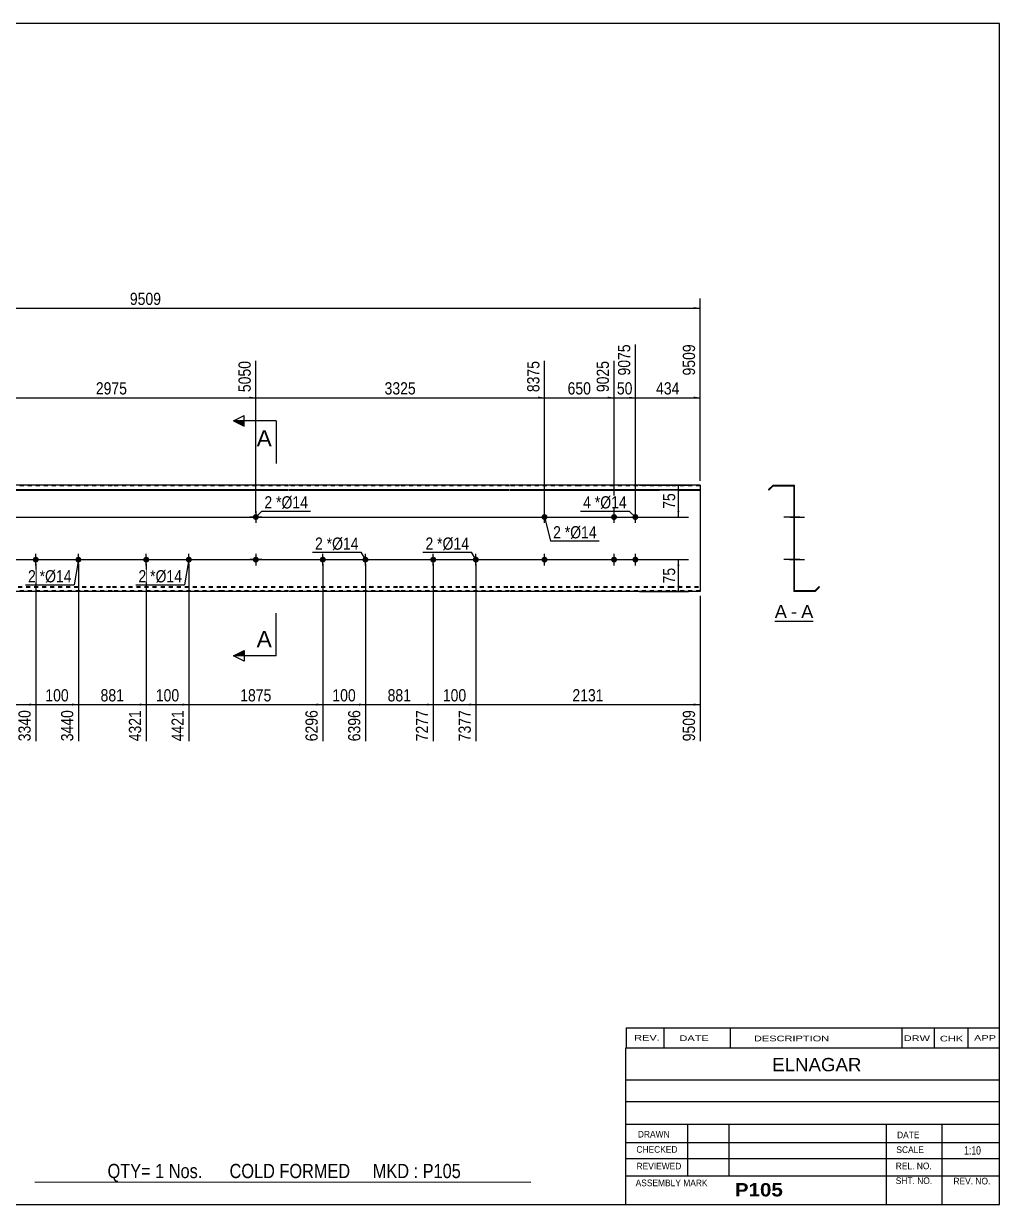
# Model space of a CAD drawing. Header units: millimetres. Extents: x -72 to 330, y -156 to 121.
# Drawn here: x 101.5 to 330.3, y -156.2 to 120.8 of the extents above; entities that cross this region are included whole.
import ezdxf

# ---------------------------------------------------------------- set-up
doc = ezdxf.new("R2010")
doc.units = ezdxf.units.MM
doc.linetypes.add('DXK_LINE_DOT1', pattern=[1.8814, 0.9407, -0.9407])
doc.styles.add('Arial', font='ARIAL.TTF', dxfattribs={"height": 0.2})
doc.styles.add('Arial Bold', font='ARIALBD.TTF', dxfattribs={"height": 0.2})
doc.styles.add('Arial Narrow', font='ARIALN.TTF', dxfattribs={"height": 0.2})

# ---------------------------------------------------------------- blocks, each defined once
blk = doc.blocks.new('Unknown-629091155-1801')
at = {"color": 5, "linetype": 'Continuous'}
for p, q in [((330.27, 120.75), (-69.73, 120.75)), ((330.27, -156.25), (330.27, 120.75)), ((-69.73, -156.25), (330.27, -156.25))]:
    blk.add_line(p, q, dxfattribs=at)
blk = doc.blocks.new('Unknown-629091155-12 - 1237')
at = {"color": 7, "linetype": 'Continuous'}
blk.add_line((277.61, -19.45), (286.64, -19.45), dxfattribs=at)
at = {"color": 0, "linetype": 'Continuous'}
blk.add_wipeout([(280.46, -18.7), (280.46, -15.5), (277.61, -15.5), (277.61, -18.7)], dxfattribs=at)
blk.add_wipeout([(282.84, -18.7), (282.84, -15.5), (281.42, -15.5), (281.42, -18.7)], dxfattribs=at)
at = {"color": 96, "linetype": 'Continuous', "style": 'Arial'}
blk.add_text('A', height=3.06, dxfattribs=at).set_placement((277.61, -18.7))
at = {"color": 0, "linetype": 'Continuous'}
blk.add_wipeout([(286.64, -18.7), (286.64, -15.5), (283.8, -15.5), (283.8, -18.7)], dxfattribs=at)
at = {"color": 96, "linetype": 'Continuous', "style": 'Arial'}
for s, p in [('A', (283.8, -18.7)), ('-', (281.42, -18.7))]:
    blk.add_text(s, height=3.06, dxfattribs=at).set_placement(p)
blk = doc.blocks.new('Bolt-629091155-1223 - 1203')
at = {"linetype": 'Continuous'}
for points in [[(239.22, 5, -1), (240.62, 5, -1)], [(244.22, 5, -1), (245.62, 5, -1)], [(239.22, -5, -1), (240.62, -5, -1)], [(244.22, -5, -1), (245.62, -5, -1)]]:
    blk.add_hatch(color=3, dxfattribs=at).paths.add_polyline_path(points)
at = {"color": 3, "linetype": 'Continuous'}
for p, q in [((239.92, 3.6), (239.92, 6.4)), ((244.92, 3.6), (244.92, 6.4)), ((238.52, 5), (241.32, 5)), ((243.52, 5), (246.32, 5)), ((238.52, -5), (241.32, -5)), ((239.92, -6.4), (239.92, -3.6)), ((243.52, -5), (246.32, -5)), ((244.92, -6.4), (244.92, -3.6))]:
    blk.add_line(p, q, dxfattribs=at)
blk = doc.blocks.new('Part-629091155-1218 - 1203')
at = {"color": 2, "linetype": 'Continuous'}
for p, q in [((122.23, 12.5), (96.43, 12.5)), ((96.43, 11.44), (122.23, 11.44)), ((96.43, 11.33), (122.23, 11.33)), ((148.13, 12.5), (122.33, 12.5)), ((122.33, 11.44), (148.13, 11.44)), ((122.33, 11.33), (148.13, 11.33)), ((163.63, 12.5), (148.23, 12.5)), ((148.23, 11.44), (163.63, 11.44)), ((148.23, 11.33), (163.63, 11.33)), ((189.53, 12.5), (163.73, 12.5)), ((163.73, 11.44), (189.53, 11.44)), ((163.73, 11.33), (189.53, 11.33)), ((215.43, 12.5), (189.63, 12.5)), ((189.63, 11.44), (215.43, 11.44)), ((189.63, 11.33), (215.43, 11.33)), ((231.72, 12.5), (215.53, 12.5)), ((215.53, 11.44), (231.72, 11.44)), ((215.53, 11.33), (231.72, 11.33)), ((253.01, 12.5), (231.82, 12.5)), ((231.82, 11.44), (253.01, 11.44)), ((231.82, 11.33), (253.01, 11.33)), ((260.11, 12.5), (253.11, 12.5)), ((253.11, 11.44), (260.11, 11.44)), ((253.11, 11.33), (260.11, 11.33)), ((260.11, 12.5), (260.11, -12.5)), ((122.23, -12.5), (96.43, -12.5)), ((148.13, -12.5), (122.33, -12.5)), ((163.63, -12.5), (148.23, -12.5)), ((189.53, -12.5), (163.73, -12.5)), ((215.43, -12.5), (189.63, -12.5)), ((231.72, -12.5), (215.53, -12.5)), ((253.01, -12.5), (231.82, -12.5)), ((260.11, -12.5), (253.11, -12.5))]:
    blk.add_line(p, q, dxfattribs=at)
at = {"color": 7, "linetype": 'DXK_LINE_DOT1'}
for p, q in [((122.23, 12.35), (96.43, 12.35)), ((148.13, 12.35), (122.33, 12.35)), ((163.63, 12.35), (148.23, 12.35)), ((189.53, 12.35), (163.73, 12.35)), ((215.43, 12.35), (189.63, 12.35)), ((231.72, 12.35), (215.53, 12.35)), ((253.01, 12.35), (231.82, 12.35)), ((260.11, 12.35), (253.11, 12.35)), ((96.43, -11.33), (122.23, -11.33)), ((96.43, -11.44), (122.23, -11.44)), ((122.23, -12.35), (96.43, -12.35)), ((122.33, -11.33), (148.13, -11.33)), ((122.33, -11.44), (148.13, -11.44)), ((148.13, -12.35), (122.33, -12.35)), ((148.23, -11.33), (163.63, -11.33)), ((148.23, -11.44), (163.63, -11.44)), ((163.63, -12.35), (148.23, -12.35)), ((163.73, -11.33), (189.53, -11.33)), ((163.73, -11.44), (189.53, -11.44)), ((189.53, -12.35), (163.73, -12.35)), ((189.63, -11.33), (215.43, -11.33)), ((189.63, -11.44), (215.43, -11.44)), ((215.43, -12.35), (189.63, -12.35)), ((215.53, -11.33), (231.72, -11.33)), ((215.53, -11.44), (231.72, -11.44)), ((231.72, -12.35), (215.53, -12.35)), ((231.82, -11.33), (253.01, -11.33)), ((231.82, -11.44), (253.01, -11.44)), ((253.01, -12.35), (231.82, -12.35)), ((253.11, -11.33), (260.11, -11.33)), ((253.11, -11.44), (260.11, -11.44)), ((260.11, -12.35), (253.11, -12.35))]:
    blk.add_line(p, q, dxfattribs=at)
blk = doc.blocks.new('Bolt-629091155-1219 - 1203')
at = {"linetype": 'Continuous'}
for points in [[(197.53, -4.3, -1), (197.53, -5.7, -1)], [(207.53, -4.3, -1), (207.53, -5.7, -1)]]:
    blk.add_hatch(color=3, dxfattribs=at).paths.add_polyline_path(points)
at = {"color": 3, "linetype": 'Continuous'}
for p, q in [((196.13, -5), (198.93, -5)), ((197.53, -6.4), (197.53, -3.6)), ((206.13, -5), (208.93, -5)), ((207.53, -6.4), (207.53, -3.6))]:
    blk.add_line(p, q, dxfattribs=at)
blk = doc.blocks.new('Bolt-629091155-1220 - 1203')
at = {"linetype": 'Continuous'}
for points in [[(171.63, -4.3, -1), (171.63, -5.7, -1)], [(181.63, -4.3, -1), (181.63, -5.7, -1)]]:
    blk.add_hatch(color=3, dxfattribs=at).paths.add_polyline_path(points)
at = {"color": 3, "linetype": 'Continuous'}
for p, q in [((170.23, -5), (173.03, -5)), ((171.63, -6.4), (171.63, -3.6)), ((180.23, -5), (183.03, -5)), ((181.63, -6.4), (181.63, -3.6))]:
    blk.add_line(p, q, dxfattribs=at)
blk = doc.blocks.new('Bolt-629091155-1221 - 1203')
at = {"linetype": 'Continuous'}
for points in [[(104.33, -4.3, -1), (104.33, -5.7, -1)], [(114.33, -4.3, -1), (114.33, -5.7, -1)]]:
    blk.add_hatch(color=3, dxfattribs=at).paths.add_polyline_path(points)
at = {"color": 3, "linetype": 'Continuous'}
for p, q in [((102.93, -5), (105.73, -5)), ((104.33, -6.4), (104.33, -3.6)), ((112.93, -5), (115.73, -5)), ((114.33, -6.4), (114.33, -3.6))]:
    blk.add_line(p, q, dxfattribs=at)
blk = doc.blocks.new('Bolt-629091155-1222 - 1203')
at = {"linetype": 'Continuous'}
for points in [[(130.23, -4.3, -1), (130.23, -5.7, -1)], [(140.23, -4.3, -1), (140.23, -5.7, -1)]]:
    blk.add_hatch(color=3, dxfattribs=at).paths.add_polyline_path(points)
at = {"color": 3, "linetype": 'Continuous'}
for p, q in [((128.83, -5), (131.63, -5)), ((130.23, -6.4), (130.23, -3.6)), ((138.83, -5), (141.63, -5)), ((140.23, -6.4), (140.23, -3.6))]:
    blk.add_line(p, q, dxfattribs=at)
blk = doc.blocks.new('Bolt-629091155-1225 - 1203')
at = {"linetype": 'Continuous'}
for points in [[(222.92, 5, -1), (224.32, 5, -1)], [(222.92, -5, -1), (224.32, -5, -1)]]:
    blk.add_hatch(color=3, dxfattribs=at).paths.add_polyline_path(points)
at = {"color": 3, "linetype": 'Continuous'}
for p, q in [((223.62, 3.6), (223.62, 6.4)), ((222.22, 5), (225.02, 5)), ((222.22, -5), (225.02, -5)), ((223.62, -6.4), (223.62, -3.6))]:
    blk.add_line(p, q, dxfattribs=at)
blk = doc.blocks.new('Bolt-629091155-1231 - 1203')
at = {"linetype": 'Continuous'}
for points in [[(156.63, 5, -1), (155.23, 5, -1)], [(156.63, -5, -1), (155.23, -5, -1)]]:
    blk.add_hatch(color=3, dxfattribs=at).paths.add_polyline_path(points)
at = {"color": 3, "linetype": 'Continuous'}
for p, q in [((155.93, 6.4), (155.93, 3.6)), ((157.33, 5), (154.53, 5)), ((157.33, -5), (154.53, -5)), ((155.93, -3.6), (155.93, -6.4))]:
    blk.add_line(p, q, dxfattribs=at)
blk = doc.blocks.new('Bolt-629091155-1240 - 1237')
at = {"linetype": 'Continuous'}
blk.add_hatch(color=3, dxfattribs=at).paths.add_polyline_path([(282.2, -5.7), (282.2, -4.3), (282.05, -4.3), (282.05, -5.7)])
blk.add_hatch(color=3, dxfattribs=at).paths.add_polyline_path([(282.2, -5.7), (282.2, -4.3), (282.05, -4.3), (282.05, -5.7)])
at = {"color": 3, "linetype": 'Continuous'}
for p, q in [((281.1, -5), (283.85, -5)), ((281.1, -5), (283.85, -5)), ((282.05, -4.3), (282.2, -4.3)), ((282.05, -4.3), (282.2, -4.3)), ((282.05, -5.7), (282.2, -5.7)), ((282.05, -5.7), (282.2, -5.7))]:
    blk.add_line(p, q, dxfattribs=at)
blk = doc.blocks.new('Part-629091155-1239 - 1237')
at = {"color": 2, "linetype": 'Continuous'}
for p, q in [((277.2, 12.5), (276.14, 11.44)), ((276.14, 11.44), (276.25, 11.33)), ((276.25, 11.33), (277.27, 12.35)), ((277.2, 12.5), (282.2, 12.5)), ((277.27, 12.35), (282.05, 12.35)), ((282.05, 12.35), (282.05, -12.5)), ((282.2, -12.35), (282.2, 12.5)), ((287.05, -12.5), (282.05, -12.5)), ((286.99, -12.35), (282.2, -12.35)), ((288.01, -11.33), (286.99, -12.35)), ((287.05, -12.5), (288.11, -11.44)), ((288.11, -11.44), (288.01, -11.33))]:
    blk.add_line(p, q, dxfattribs=at)
blk = doc.blocks.new('Bolt-629091155-1241 - 1237')
at = {"linetype": 'Continuous'}
blk.add_hatch(color=3, dxfattribs=at).paths.add_polyline_path([(282.2, -5.7), (282.2, -4.3), (282.05, -4.3), (282.05, -5.7)])
blk.add_hatch(color=3, dxfattribs=at).paths.add_polyline_path([(282.2, -5.7), (282.2, -4.3), (282.05, -4.3), (282.05, -5.7)])
at = {"color": 3, "linetype": 'Continuous'}
for p, q in [((281.1, -5), (283.85, -5)), ((281.1, -5), (283.85, -5)), ((282.05, -4.3), (282.2, -4.3)), ((282.05, -4.3), (282.2, -4.3)), ((282.05, -5.7), (282.2, -5.7)), ((282.05, -5.7), (282.2, -5.7))]:
    blk.add_line(p, q, dxfattribs=at)
blk = doc.blocks.new('Bolt-629091155-1242 - 1237')
at = {"linetype": 'Continuous'}
blk.add_hatch(color=3, dxfattribs=at).paths.add_polyline_path([(282.2, -5.7), (282.2, -4.3), (282.05, -4.3), (282.05, -5.7)])
blk.add_hatch(color=3, dxfattribs=at).paths.add_polyline_path([(282.2, -5.7), (282.2, -4.3), (282.05, -4.3), (282.05, -5.7)])
at = {"color": 3, "linetype": 'Continuous'}
for p, q in [((281.1, -5), (283.85, -5)), ((281.1, -5), (283.85, -5)), ((282.05, -4.3), (282.2, -4.3)), ((282.05, -4.3), (282.2, -4.3)), ((282.05, -5.7), (282.2, -5.7)), ((282.05, -5.7), (282.2, -5.7))]:
    blk.add_line(p, q, dxfattribs=at)
blk = doc.blocks.new('Bolt-629091155-1243 - 1237')
at = {"linetype": 'Continuous'}
blk.add_hatch(color=3, dxfattribs=at).paths.add_polyline_path([(282.2, -5.7), (282.2, -4.3), (282.05, -4.3), (282.05, -5.7)])
blk.add_hatch(color=3, dxfattribs=at).paths.add_polyline_path([(282.2, -5.7), (282.2, -4.3), (282.05, -4.3), (282.05, -5.7)])
at = {"color": 3, "linetype": 'Continuous'}
for p, q in [((281.1, -5), (283.85, -5)), ((281.1, -5), (283.85, -5)), ((282.05, -4.3), (282.2, -4.3)), ((282.05, -4.3), (282.2, -4.3)), ((282.05, -5.7), (282.2, -5.7)), ((282.05, -5.7), (282.2, -5.7))]:
    blk.add_line(p, q, dxfattribs=at)
blk = doc.blocks.new('Bolt-629091155-1244 - 1237')
at = {"linetype": 'Continuous'}
for points in [[(282.05, 5.7), (282.05, 4.3), (282.2, 4.3), (282.2, 5.7)], [(282.05, 5.7), (282.05, 4.3), (282.2, 4.3), (282.2, 5.7)], [(282.05, -4.3), (282.05, -5.7), (282.2, -5.7), (282.2, -4.3)], [(282.05, -4.3), (282.05, -5.7), (282.2, -5.7), (282.2, -4.3)]]:
    blk.add_hatch(color=3, dxfattribs=at).paths.add_polyline_path(points)
at = {"color": 3, "linetype": 'Continuous'}
for p, q in [((282.2, 5.7), (282.05, 5.7)), ((282.2, 5.7), (282.05, 5.7)), ((283.5, 5), (280.2, 5)), ((283.5, 5), (280.2, 5)), ((282.2, 4.3), (282.05, 4.3)), ((282.2, 4.3), (282.05, 4.3)), ((283.5, -5), (280.2, -5)), ((283.5, -5), (280.2, -5)), ((282.2, -4.3), (282.05, -4.3)), ((282.2, -4.3), (282.05, -4.3)), ((282.2, -5.7), (282.05, -5.7)), ((282.2, -5.7), (282.05, -5.7))]:
    blk.add_line(p, q, dxfattribs=at)
blk = doc.blocks.new('Bolt-629091155-1245 - 1237')
at = {"linetype": 'Continuous'}
for points in [[(282.05, 5.7), (282.05, 4.3), (282.2, 4.3), (282.2, 5.7)], [(282.05, -4.3), (282.05, -5.7), (282.2, -5.7), (282.2, -4.3)]]:
    blk.add_hatch(color=3, dxfattribs=at).paths.add_polyline_path(points)
at = {"color": 3, "linetype": 'Continuous'}
for p, q in [((282.2, 5.7), (282.05, 5.7)), ((283, 5), (279.7, 5)), ((282.2, 4.3), (282.05, 4.3)), ((283, -5), (279.7, -5)), ((282.2, -4.3), (282.05, -4.3)), ((282.2, -5.7), (282.05, -5.7))]:
    blk.add_line(p, q, dxfattribs=at)
blk = doc.blocks.new('Bolt-629091155-1246 - 1237')
at = {"linetype": 'Continuous'}
for points in [[(282.05, 5.7), (282.05, 4.3), (282.2, 4.3), (282.2, 5.7)], [(282.05, -4.3), (282.05, -5.7), (282.2, -5.7), (282.2, -4.3)]]:
    blk.add_hatch(color=3, dxfattribs=at).paths.add_polyline_path(points)
at = {"color": 3, "linetype": 'Continuous'}
for p, q in [((282.2, 5.7), (282.05, 5.7)), ((283, 5), (279.7, 5)), ((282.2, 4.3), (282.05, 4.3)), ((283, -5), (279.7, -5)), ((282.2, -4.3), (282.05, -4.3)), ((282.2, -5.7), (282.05, -5.7))]:
    blk.add_line(p, q, dxfattribs=at)
blk = doc.blocks.new('Bolt-629091155-1247 - 1237')
at = {"linetype": 'Continuous'}
blk.add_hatch(color=3, dxfattribs=at).paths.add_polyline_path([(282.05, 5.7), (282.05, 4.3), (282.2, 4.3), (282.2, 5.7)])
blk.add_hatch(color=3, dxfattribs=at).paths.add_polyline_path([(282.05, 5.7), (282.05, 4.3), (282.2, 4.3), (282.2, 5.7)])
at = {"color": 3, "linetype": 'Continuous'}
for p, q in [((282.05, 5.7), (282.2, 5.7)), ((282.05, 5.7), (282.2, 5.7)), ((281.25, 5), (284.55, 5)), ((281.25, 5), (284.55, 5)), ((282.05, 4.3), (282.2, 4.3)), ((282.05, 4.3), (282.2, 4.3))]:
    blk.add_line(p, q, dxfattribs=at)
blk = doc.blocks.new('Bolt-629091155-1248 - 1237')
at = {"linetype": 'Continuous'}
blk.add_hatch(color=3, dxfattribs=at).paths.add_polyline_path([(282.05, -4.3), (282.05, -5.7), (282.2, -5.7), (282.2, -4.3)])
blk.add_hatch(color=3, dxfattribs=at).paths.add_polyline_path([(282.05, -4.3), (282.05, -5.7), (282.2, -5.7), (282.2, -4.3)])
at = {"color": 3, "linetype": 'Continuous'}
for p, q in [((281.25, -5), (284.55, -5)), ((281.25, -5), (284.55, -5)), ((282.05, -4.3), (282.2, -4.3)), ((282.05, -4.3), (282.2, -4.3)), ((282.05, -5.7), (282.2, -5.7)), ((282.05, -5.7), (282.2, -5.7))]:
    blk.add_line(p, q, dxfattribs=at)
blk = doc.blocks.new('Bolt-629091155-1249 - 1237')
at = {"linetype": 'Continuous'}
for points in [[(282.05, 5.7), (282.05, 4.3), (282.2, 4.3), (282.2, 5.7)], [(282.05, 5.7), (282.05, 4.3), (282.2, 4.3), (282.2, 5.7)], [(282.05, -4.3), (282.05, -5.7), (282.2, -5.7), (282.2, -4.3)], [(282.05, -4.3), (282.05, -5.7), (282.2, -5.7), (282.2, -4.3)]]:
    blk.add_hatch(color=3, dxfattribs=at).paths.add_polyline_path(points)
at = {"color": 3, "linetype": 'Continuous'}
for p, q in [((282.2, 5.7), (282.05, 5.7)), ((282.2, 5.7), (282.05, 5.7)), ((283.5, 5), (280.2, 5)), ((283.5, 5), (280.2, 5)), ((282.2, 4.3), (282.05, 4.3)), ((282.2, 4.3), (282.05, 4.3)), ((283.5, -5), (280.2, -5)), ((283.5, -5), (280.2, -5)), ((282.2, -4.3), (282.05, -4.3)), ((282.2, -4.3), (282.05, -4.3)), ((282.2, -5.7), (282.05, -5.7)), ((282.2, -5.7), (282.05, -5.7))]:
    blk.add_line(p, q, dxfattribs=at)
blk = doc.blocks.new('Bolt-629091155-1250 - 1237')
at = {"linetype": 'Continuous'}
blk.add_hatch(color=3, dxfattribs=at).paths.add_polyline_path([(282.05, 5.7), (282.05, 4.3), (282.2, 4.3), (282.2, 5.7)])
blk.add_hatch(color=3, dxfattribs=at).paths.add_polyline_path([(282.05, 5.7), (282.05, 4.3), (282.2, 4.3), (282.2, 5.7)])
at = {"color": 3, "linetype": 'Continuous'}
for p, q in [((282.05, 5.7), (282.2, 5.7)), ((282.05, 5.7), (282.2, 5.7)), ((281.25, 5), (284.55, 5)), ((281.25, 5), (284.55, 5)), ((282.05, 4.3), (282.2, 4.3)), ((282.05, 4.3), (282.2, 4.3))]:
    blk.add_line(p, q, dxfattribs=at)
blk = doc.blocks.new('Bolt-629091155-1251 - 1237')
at = {"linetype": 'Continuous'}
blk.add_hatch(color=3, dxfattribs=at).paths.add_polyline_path([(282.05, -4.3), (282.05, -5.7), (282.2, -5.7), (282.2, -4.3)])
blk.add_hatch(color=3, dxfattribs=at).paths.add_polyline_path([(282.05, -4.3), (282.05, -5.7), (282.2, -5.7), (282.2, -4.3)])
at = {"color": 3, "linetype": 'Continuous'}
for p, q in [((281.25, -5), (284.55, -5)), ((281.25, -5), (284.55, -5)), ((282.05, -4.3), (282.2, -4.3)), ((282.05, -4.3), (282.2, -4.3)), ((282.05, -5.7), (282.2, -5.7)), ((282.05, -5.7), (282.2, -5.7))]:
    blk.add_line(p, q, dxfattribs=at)
blk = doc.blocks.new('Bolt-629091155-1252 - 1237')
at = {"linetype": 'Continuous'}
for points in [[(282.2, 4.3), (282.2, 5.7), (282.05, 5.7), (282.05, 4.3)], [(282.2, -5.7), (282.2, -4.3), (282.05, -4.3), (282.05, -5.7)]]:
    blk.add_hatch(color=3, dxfattribs=at).paths.add_polyline_path(points)
at = {"color": 3, "linetype": 'Continuous'}
for p, q in [((282.2, 5.7), (282.05, 5.7)), ((282.2, 5), (280.05, 5)), ((282.2, 4.3), (282.05, 4.3)), ((282.2, -5), (280.05, -5)), ((282.2, -4.3), (282.05, -4.3)), ((282.2, -5.7), (282.05, -5.7))]:
    blk.add_line(p, q, dxfattribs=at)
blk = doc.blocks.new('StraightDimension-629091155-1336 - 1203')
at = {"linetype": 'Continuous'}
blk.add_hatch(color=7, dxfattribs=at).paths.add_polyline_path([(102.83, -38.75), (104.33, -39), (102.83, -39.25)])
at = {"color": 7, "linetype": 'Continuous'}
for p, q in [((104.33, -6), (104.33, -47.61)), ((0, -13.5), (0, -42.13)), ((0, -39), (104.33, -39))]:
    blk.add_line(p, q, dxfattribs=at)
at = {"color": 0}
blk.add_wipeout([(56.42, -38.85), (56.42, -34.65), (47.91, -34.65), (47.91, -38.85)], dxfattribs=at)
at = {"color": 0, "linetype": 'Continuous'}
for points in [[(-0.6, -39.7), (-4.8, -39.7), (-4.8, -42.73), (-0.6, -42.73)], [(103.73, -39.7), (99.53, -39.7), (99.53, -48.21), (103.73, -48.21)]]:
    blk.add_wipeout(points, dxfattribs=at)
at = {"color": 3, "style": 'Arial Narrow'}
blk.add_text('3340', height=2.863, dxfattribs=at).set_placement((48.51, -38.25))
at = {"color": 3, "linetype": 'Continuous', "style": 'Arial Narrow'}
for s, height, p in [('0', 2.86, (-1.2, -42.13)), ('3340', 2.863, (103.13, -47.61))]:
    blk.add_text(s, height=height, rotation=90.0002, dxfattribs=at).set_placement(p)
blk = doc.blocks.new('StraightDimension-629091155-1328 - 1203')
at = {"linetype": 'Continuous'}
blk.add_hatch(color=7, dxfattribs=at).paths.add_polyline_path([(258.61, -38.75), (260.11, -39), (258.61, -39.25)])
at = {"color": 7, "linetype": 'Continuous'}
for p, q in [((207.53, -6), (207.53, -47.61)), ((260.11, -13.5), (260.11, -47.61)), ((207.53, -39), (260.11, -39))]:
    blk.add_line(p, q, dxfattribs=at)
at = {"color": 0}
blk.add_wipeout([(238.08, -38.85), (238.08, -34.65), (229.56, -34.65), (229.56, -38.85)], dxfattribs=at)
at = {"color": 0, "linetype": 'Continuous'}
blk.add_wipeout([(259.51, -39.7), (255.31, -39.7), (255.31, -48.21), (259.51, -48.21)], dxfattribs=at)
at = {"color": 3, "style": 'Arial Narrow'}
blk.add_text('2131', height=2.863, dxfattribs=at).set_placement((230.16, -38.25))
at = {"color": 3, "linetype": 'Continuous', "style": 'Arial Narrow'}
blk.add_text('9509', height=2.863, rotation=90.0002, dxfattribs=at).set_placement((258.91, -47.61))
blk = doc.blocks.new('StraightDimension-629091155-1274 - 1203')
at = {"linetype": 'Continuous'}
blk.add_hatch(color=7, dxfattribs=at).paths.add_polyline_path([(222.12, 33.25), (223.62, 33), (222.12, 32.75)])
at = {"color": 7, "linetype": 'Continuous'}
for p, q in [((155.93, 6), (155.93, 41.61)), ((223.62, 6), (223.62, 41.61)), ((155.93, 33), (223.62, 33))]:
    blk.add_line(p, q, dxfattribs=at)
at = {"color": 0, "linetype": 'Continuous'}
blk.add_wipeout([(223.02, 42.21), (218.82, 42.21), (218.82, 33.7), (223.02, 33.7)], dxfattribs=at)
at = {"color": 0}
blk.add_wipeout([(194.03, 33.15), (194.03, 37.35), (185.52, 37.35), (185.52, 33.15)], dxfattribs=at)
at = {"color": 3, "linetype": 'Continuous', "style": 'Arial Narrow'}
blk.add_text('8375', height=2.863, rotation=90.0002, dxfattribs=at).set_placement((222.42, 34.3))
at = {"color": 3, "style": 'Arial Narrow'}
blk.add_text('3325', height=2.863, dxfattribs=at).set_placement((186.12, 33.75))
blk = doc.blocks.new('StraightDimension-629091155-1272 - 1203')
at = {"linetype": 'Continuous'}
blk.add_hatch(color=7, dxfattribs=at).paths.add_polyline_path([(243.42, 33.25), (244.92, 33), (243.42, 32.75)])
at = {"color": 7, "linetype": 'Continuous'}
for p, q in [((244.92, 6), (244.92, 45.51)), ((239.92, 6), (239.92, 41.61)), ((239.92, 33), (244.92, 33))]:
    blk.add_line(p, q, dxfattribs=at)
at = {"color": 0}
blk.add_wipeout([(244.84, 33.15), (244.84, 37.35), (239.99, 37.35), (239.99, 33.15)], dxfattribs=at)
at = {"color": 0, "linetype": 'Continuous'}
blk.add_wipeout([(244.32, 46.11), (240.12, 46.11), (240.12, 37.6), (244.32, 37.6)], dxfattribs=at)
at = {"color": 3, "linetype": 'Continuous', "style": 'Arial Narrow'}
blk.add_text('9075', height=2.863, rotation=90.0002, dxfattribs=at).set_placement((243.72, 38.2))
at = {"color": 3, "style": 'Arial Narrow'}
blk.add_text('50', height=2.863, dxfattribs=at).set_placement((240.59, 33.75))
blk = doc.blocks.new('StraightDimension-629091155-1271 - 1203')
at = {"linetype": 'Continuous'}
blk.add_hatch(color=7, dxfattribs=at).paths.add_polyline_path([(258.61, 33.25), (260.11, 33), (258.61, 32.75)])
at = {"color": 7, "linetype": 'Continuous'}
for p, q in [((244.92, 6), (244.92, 45.51)), ((260.11, 13.5), (260.11, 45.51)), ((244.92, 33), (260.11, 33))]:
    blk.add_line(p, q, dxfattribs=at)
at = {"color": 0}
blk.add_wipeout([(255.86, 33.15), (255.86, 37.35), (249.17, 37.35), (249.17, 33.15)], dxfattribs=at)
at = {"color": 0, "linetype": 'Continuous'}
blk.add_wipeout([(259.51, 46.11), (255.31, 46.11), (255.31, 37.6), (259.51, 37.6)], dxfattribs=at)
at = {"color": 3, "linetype": 'Continuous', "style": 'Arial Narrow'}
blk.add_text('9509', height=2.863, rotation=90.0002, dxfattribs=at).set_placement((258.91, 38.2))
at = {"color": 3, "style": 'Arial Narrow'}
blk.add_text('434', height=2.863, dxfattribs=at).set_placement((249.77, 33.75))
blk = doc.blocks.new('StraightDimension-629091155-1330 - 1203')
at = {"linetype": 'Continuous'}
blk.add_hatch(color=7, dxfattribs=at).paths.add_polyline_path([(196.03, -38.75), (197.53, -39), (196.03, -39.25)])
at = {"color": 7, "linetype": 'Continuous'}
for p, q in [((181.63, -6), (181.63, -47.61)), ((197.53, -6), (197.53, -47.61)), ((181.63, -39), (197.53, -39))]:
    blk.add_line(p, q, dxfattribs=at)
at = {"color": 0}
blk.add_wipeout([(192.92, -38.85), (192.92, -34.65), (186.23, -34.65), (186.23, -38.85)], dxfattribs=at)
at = {"color": 3, "style": 'Arial Narrow'}
blk.add_text('881', height=2.863, dxfattribs=at).set_placement((186.83, -38.25))
at = {"color": 0, "linetype": 'Continuous'}
blk.add_wipeout([(196.93, -39.7), (192.73, -39.7), (192.73, -48.21), (196.93, -48.21)], dxfattribs=at)
at = {"color": 3, "linetype": 'Continuous', "style": 'Arial Narrow'}
blk.add_text('7277', height=2.863, rotation=90.0002, dxfattribs=at).set_placement((196.33, -47.61))
blk = doc.blocks.new('StraightDimension-629091155-1273 - 1203')
at = {"linetype": 'Continuous'}
blk.add_hatch(color=7, dxfattribs=at).paths.add_polyline_path([(238.42, 33.25), (239.92, 33), (238.42, 32.75)])
at = {"color": 7, "linetype": 'Continuous'}
for p, q in [((223.62, 6), (223.62, 41.61)), ((239.92, 6), (239.92, 41.61)), ((223.62, 33), (239.92, 33))]:
    blk.add_line(p, q, dxfattribs=at)
at = {"color": 0}
blk.add_wipeout([(235.11, 33.15), (235.11, 37.35), (228.43, 37.35), (228.43, 33.15)], dxfattribs=at)
at = {"color": 0, "linetype": 'Continuous'}
blk.add_wipeout([(239.32, 42.21), (235.12, 42.21), (235.12, 33.7), (239.32, 33.7)], dxfattribs=at)
at = {"color": 3, "linetype": 'Continuous', "style": 'Arial Narrow'}
blk.add_text('9025', height=2.863, rotation=90.0002, dxfattribs=at).set_placement((238.72, 34.3))
at = {"color": 3, "style": 'Arial Narrow'}
blk.add_text('650', height=2.863, dxfattribs=at).set_placement((229.03, 33.75))
blk = doc.blocks.new('StraightDimension-629091155-1275 - 1203')
at = {"linetype": 'Continuous'}
blk.add_hatch(color=7, dxfattribs=at).paths.add_polyline_path([(154.43, 33.25), (155.93, 33), (154.43, 32.75)])
at = {"color": 7, "linetype": 'Continuous'}
for p, q in [((88.23, 6), (88.23, 50.31)), ((155.93, 6), (155.93, 41.61)), ((88.23, 33), (155.93, 33))]:
    blk.add_line(p, q, dxfattribs=at)
at = {"color": 0, "linetype": 'Continuous'}
blk.add_wipeout([(155.33, 42.21), (151.13, 42.21), (151.13, 33.7), (155.33, 33.7)], dxfattribs=at)
at = {"color": 0}
blk.add_wipeout([(126.33, 33.15), (126.33, 37.35), (117.82, 37.35), (117.82, 33.15)], dxfattribs=at)
at = {"color": 3, "linetype": 'Continuous', "style": 'Arial Narrow'}
blk.add_text('5050', height=2.863, rotation=90.0002, dxfattribs=at).set_placement((154.73, 34.3))
at = {"color": 3, "style": 'Arial Narrow'}
blk.add_text('2975', height=2.863, dxfattribs=at).set_placement((118.42, 33.75))
blk = doc.blocks.new('StraightDimension-629091155-1334 - 1203')
at = {"linetype": 'Continuous'}
blk.add_hatch(color=7, dxfattribs=at).paths.add_polyline_path([(128.73, -38.75), (130.23, -39), (128.73, -39.25)])
at = {"color": 7, "linetype": 'Continuous'}
for p, q in [((114.33, -6), (114.33, -47.61)), ((130.23, -6), (130.23, -47.61)), ((114.33, -39), (130.23, -39))]:
    blk.add_line(p, q, dxfattribs=at)
at = {"color": 0}
blk.add_wipeout([(125.62, -38.85), (125.62, -34.65), (118.93, -34.65), (118.93, -38.85)], dxfattribs=at)
at = {"color": 3, "style": 'Arial Narrow'}
blk.add_text('881', height=2.863, dxfattribs=at).set_placement((119.53, -38.25))
at = {"color": 0, "linetype": 'Continuous'}
blk.add_wipeout([(129.63, -39.7), (125.43, -39.7), (125.43, -48.21), (129.63, -48.21)], dxfattribs=at)
at = {"color": 3, "linetype": 'Continuous', "style": 'Arial Narrow'}
blk.add_text('4321', height=2.863, rotation=90.0002, dxfattribs=at).set_placement((129.03, -47.61))
blk = doc.blocks.new('StraightDimension-629091155-1329 - 1203')
at = {"linetype": 'Continuous'}
blk.add_hatch(color=7, dxfattribs=at).paths.add_polyline_path([(206.03, -38.75), (207.53, -39), (206.03, -39.25)])
at = {"color": 7, "linetype": 'Continuous'}
for p, q in [((197.53, -6), (197.53, -47.61)), ((207.53, -6), (207.53, -47.61)), ((197.53, -39), (207.53, -39))]:
    blk.add_line(p, q, dxfattribs=at)
at = {"color": 0}
blk.add_wipeout([(205.87, -38.85), (205.87, -34.65), (199.18, -34.65), (199.18, -38.85)], dxfattribs=at)
at = {"color": 3, "style": 'Arial Narrow'}
blk.add_text('100', height=2.863, dxfattribs=at).set_placement((199.78, -38.25))
at = {"color": 0, "linetype": 'Continuous'}
blk.add_wipeout([(206.93, -39.7), (202.73, -39.7), (202.73, -48.21), (206.93, -48.21)], dxfattribs=at)
at = {"color": 3, "linetype": 'Continuous', "style": 'Arial Narrow'}
blk.add_text('7377', height=2.863, rotation=90.0002, dxfattribs=at).set_placement((206.33, -47.61))
blk = doc.blocks.new('StraightDimension-629091155-1331 - 1203')
at = {"linetype": 'Continuous'}
blk.add_hatch(color=7, dxfattribs=at).paths.add_polyline_path([(180.13, -38.75), (181.63, -39), (180.13, -39.25)])
at = {"color": 7, "linetype": 'Continuous'}
for p, q in [((171.63, -6), (171.63, -47.61)), ((181.63, -6), (181.63, -47.61)), ((171.63, -39), (181.63, -39))]:
    blk.add_line(p, q, dxfattribs=at)
at = {"color": 0}
blk.add_wipeout([(179.97, -38.85), (179.97, -34.65), (173.28, -34.65), (173.28, -38.85)], dxfattribs=at)
at = {"color": 3, "style": 'Arial Narrow'}
blk.add_text('100', height=2.863, dxfattribs=at).set_placement((173.88, -38.25))
at = {"color": 0, "linetype": 'Continuous'}
blk.add_wipeout([(181.03, -39.7), (176.83, -39.7), (176.83, -48.21), (181.03, -48.21)], dxfattribs=at)
at = {"color": 3, "linetype": 'Continuous', "style": 'Arial Narrow'}
blk.add_text('6396', height=2.863, rotation=90.0002, dxfattribs=at).set_placement((180.43, -47.61))
blk = doc.blocks.new('StraightDimension-629091155-1332 - 1203')
at = {"linetype": 'Continuous'}
blk.add_hatch(color=7, dxfattribs=at).paths.add_polyline_path([(170.13, -38.75), (171.63, -39), (170.13, -39.25)])
at = {"color": 7, "linetype": 'Continuous'}
for p, q in [((140.23, -6), (140.23, -47.61)), ((171.63, -6), (171.63, -47.61)), ((140.23, -39), (171.63, -39))]:
    blk.add_line(p, q, dxfattribs=at)
at = {"color": 0}
blk.add_wipeout([(160.18, -38.85), (160.18, -34.65), (151.67, -34.65), (151.67, -38.85)], dxfattribs=at)
at = {"color": 0, "linetype": 'Continuous'}
blk.add_wipeout([(171.03, -39.7), (166.83, -39.7), (166.83, -48.21), (171.03, -48.21)], dxfattribs=at)
at = {"color": 3, "style": 'Arial Narrow'}
blk.add_text('1875', height=2.863, dxfattribs=at).set_placement((152.27, -38.25))
at = {"color": 3, "linetype": 'Continuous', "style": 'Arial Narrow'}
blk.add_text('6296', height=2.863, rotation=90.0002, dxfattribs=at).set_placement((170.43, -47.61))
blk = doc.blocks.new('StraightDimension-629091155-1333 - 1203')
at = {"linetype": 'Continuous'}
blk.add_hatch(color=7, dxfattribs=at).paths.add_polyline_path([(138.73, -38.75), (140.23, -39), (138.73, -39.25)])
at = {"color": 7, "linetype": 'Continuous'}
for p, q in [((130.23, -6), (130.23, -47.61)), ((140.23, -6), (140.23, -47.61)), ((130.23, -39), (140.23, -39))]:
    blk.add_line(p, q, dxfattribs=at)
at = {"color": 0}
blk.add_wipeout([(138.57, -38.85), (138.57, -34.65), (131.88, -34.65), (131.88, -38.85)], dxfattribs=at)
at = {"color": 3, "style": 'Arial Narrow'}
blk.add_text('100', height=2.863, dxfattribs=at).set_placement((132.48, -38.25))
at = {"color": 0, "linetype": 'Continuous'}
blk.add_wipeout([(139.63, -39.7), (135.43, -39.7), (135.43, -48.21), (139.63, -48.21)], dxfattribs=at)
at = {"color": 3, "linetype": 'Continuous', "style": 'Arial Narrow'}
blk.add_text('4421', height=2.863, rotation=90.0002, dxfattribs=at).set_placement((139.03, -47.61))
blk = doc.blocks.new('StraightDimension-629091155-1335 - 1203')
at = {"linetype": 'Continuous'}
blk.add_hatch(color=7, dxfattribs=at).paths.add_polyline_path([(112.83, -38.75), (114.33, -39), (112.83, -39.25)])
at = {"color": 7, "linetype": 'Continuous'}
for p, q in [((104.33, -6), (104.33, -47.61)), ((114.33, -6), (114.33, -47.61)), ((104.33, -39), (114.33, -39))]:
    blk.add_line(p, q, dxfattribs=at)
at = {"color": 0}
blk.add_wipeout([(112.67, -38.85), (112.67, -34.65), (105.98, -34.65), (105.98, -38.85)], dxfattribs=at)
at = {"color": 3, "style": 'Arial Narrow'}
blk.add_text('100', height=2.863, dxfattribs=at).set_placement((106.58, -38.25))
at = {"color": 0, "linetype": 'Continuous'}
blk.add_wipeout([(113.73, -39.7), (109.53, -39.7), (109.53, -48.21), (113.73, -48.21)], dxfattribs=at)
at = {"color": 3, "linetype": 'Continuous', "style": 'Arial Narrow'}
blk.add_text('3440', height=2.863, rotation=90.0002, dxfattribs=at).set_placement((113.13, -47.61))
blk = doc.blocks.new('StraightDimension-629091155-1364 - 1203')
at = {"linetype": 'Continuous'}
for points in [[(254.75, 11), (255, 12.5), (255.25, 11)], [(255.25, 6.5), (255, 5), (254.75, 6.5)]]:
    blk.add_hatch(color=7, dxfattribs=at).paths.add_polyline_path(points)
at = {"color": 7, "linetype": 'Continuous'}
for p, q in [((245.92, 12.5), (257.4, 12.5)), ((255, 5), (255, 12.5)), ((89.23, 5), (257.4, 5))]:
    blk.add_line(p, q, dxfattribs=at)
at = {"color": 0}
blk.add_wipeout([(254.85, 11.18), (250.65, 11.18), (250.65, 6.32), (254.85, 6.32)], dxfattribs=at)
at = {"color": 3, "style": 'Arial Narrow'}
blk.add_text('75', height=2.863, rotation=90.0002, dxfattribs=at).set_placement((254.25, 6.92))
blk = doc.blocks.new('StraightDimension-629091155-1373 - 1203')
at = {"linetype": 'Continuous'}
for points in [[(254.75, -6.5), (255, -5), (255.25, -6.5)], [(255.25, -11), (255, -12.5), (254.75, -11)]]:
    blk.add_hatch(color=7, dxfattribs=at).paths.add_polyline_path(points)
at = {"color": 7, "linetype": 'Continuous'}
for p, q in [((89.23, -5), (257.4, -5)), ((255, -12.5), (255, -5)), ((245.92, -12.5), (257.4, -12.5))]:
    blk.add_line(p, q, dxfattribs=at)
at = {"color": 0}
blk.add_wipeout([(254.85, -6.32), (250.65, -6.32), (250.65, -11.18), (254.85, -11.18)], dxfattribs=at)
at = {"color": 3, "style": 'Arial Narrow'}
blk.add_text('75', height=2.863, rotation=90.0002, dxfattribs=at).set_placement((254.25, -10.58))
blk = doc.blocks.new('StraightDimension-629091155-1386 - 1203')
at = {"linetype": 'Continuous'}
blk.add_hatch(color=7, dxfattribs=at).paths.add_polyline_path([(258.61, 54.25), (260.11, 54), (258.61, 53.75)])
at = {"color": 7, "linetype": 'Continuous'}
for p, q in [((260.11, 13.5), (260.11, 56.25)), ((0, 54), (260.11, 54))]:
    blk.add_line(p, q, dxfattribs=at)
at = {"color": 0}
blk.add_wipeout([(134.31, 54.15), (134.31, 58.35), (125.8, 58.35), (125.8, 54.15)], dxfattribs=at)
at = {"color": 3, "style": 'Arial Narrow'}
blk.add_text('9509', height=2.863, dxfattribs=at).set_placement((126.4, 54.75))
blk = doc.blocks.new('CBS_CALLOFF-629091155-1865')
at = {"color": 7, "linetype": 'Continuous'}
blk.add_line((104.15, -150.98), (220.38, -151), dxfattribs=at)
at = {"color": 3, "linetype": 'Continuous', "style": 'Arial Narrow'}
blk.add_text('QTY= 1 Nos.      COLD FORMED     MKD : P105', height=3.3405, dxfattribs=at).set_placement((121.16, -150.09))
blk = doc.blocks.new('CBS_NAME_BLOG-629091155-1866')
at = {"color": 7, "linetype": 'Continuous'}
for p, q in [((242.68, -119.5), (330.2, -119.5)), ((242.68, -156.21), (242.68, -119.5)), ((242.68, -127.04), (330.2, -127.04)), ((242.76, -132.09), (330.27, -132.09)), ((242.68, -137.46), (330.2, -137.46)), ((257.21, -149.57), (257.21, -137.47)), ((266.89, -149.54), (266.89, -137.47)), ((303.81, -156.21), (303.81, -137.48)), ((316.86, -156.21), (316.86, -137.47)), ((242.69, -141.76), (330.27, -141.74)), ((242.68, -145.51), (330.2, -145.51)), ((242.68, -149.55), (330.2, -149.55)), ((242.68, -156.25), (330.27, -156.25))]:
    blk.add_line(p, q, dxfattribs=at)
at = {"color": 3, "linetype": 'Continuous', "style": 'Arial'}
blk.add_text('ELNAGAR', height=3.133, dxfattribs=at).set_placement((277.01, -125.03))
at = {"color": 3, "linetype": 'Continuous'}
for s, height, style, width, p in [('DRAWN', 1.566, 'Arial', 0.9, (245.51, -140.57)), ('DATE', 1.566, 'Arial', 0.9, (306.28, -140.73)), ('CHECKED', 1.566, 'Arial', 0.9, (245.17, -144.14)), ('SCALE', 1.566, 'Arial', 0.9, (306.13, -144.21)), ('1:10', 1.957, 'Arial Narrow', 0.9, (322.02, -144.57)), ('REVIEWED', 1.566, 'Arial', 0.9, (245.2, -148.06)), ('REL. NO.', 1.566, 'Arial', 0.9, (305.99, -148.01)), ('ASSEMBLY MARK', 1.5663, 'Arial', 0.9, (244.99, -151.99)), ('P105', 3.131, 'Arial Bold', 1.1, (268.26, -154.39)), ('SHT. NO.', 1.566, 'Arial', 0.9, (305.98, -151.48)), ('REV. NO.', 1.566, 'Arial', 0.9, (319.51, -151.57))]:
    blk.add_text(s, height=height, dxfattribs=dict(at, style=style, width=width)).set_placement(p)
blk = doc.blocks.new('CBS_REVISION-629091155-1867')
at = {"color": 7, "linetype": 'Continuous'}
for p, q in [((242.77, -114.87), (330.27, -114.87)), ((242.77, -114.87), (242.77, -119.5)), ((251.56, -114.87), (251.56, -119.5)), ((267.16, -114.87), (267.16, -119.44)), ((307.41, -114.87), (307.41, -119.5)), ((314.96, -114.87), (314.96, -119.5)), ((322.9, -114.87), (322.9, -119.5)), ((242.77, -119.5), (330.27, -119.5))]:
    blk.add_line(p, q, dxfattribs=at)
at = {"color": 7, "style": 'Arial Narrow', "width": 1.7}
for s, height, p in [('REV.', 1.326, (244.63, -117.82)), ('DATE', 1.326, (255.25, -117.94)), ('DESCRIPTION', 1.3257, (272.73, -117.99)), ('DRW', 1.326, (307.84, -117.93)), ('CHK', 1.326, (316.33, -118.02)), ('APP', 1.326, (324.33, -117.87))]:
    blk.add_text(s, height=height, dxfattribs=at).set_placement(p)
blk = doc.blocks.new('Mark-629091155-1411 - 1203')
at = {"color": 0}
blk.add_wipeout([(234.51, 7.01), (234.51, 10.01), (232.68, 10.01), (232.68, 7.01)], dxfattribs=at)
blk.add_wipeout([(234.51, 7.01), (234.51, 10.01), (232.68, 10.01), (232.68, 7.01)], dxfattribs=at)
blk.add_wipeout([(236.69, 7.01), (236.69, 10.01), (235.41, 10.01), (235.41, 7.01)], dxfattribs=at)
blk.add_wipeout([(236.69, 7.01), (236.69, 10.01), (235.41, 10.01), (235.41, 7.01)], dxfattribs=at)
at = {"color": 3, "style": 'Arial Narrow'}
blk.add_text('4', height=2.86, dxfattribs=at).set_placement((232.68, 7.01))
at = {"color": 0}
blk.add_wipeout([(242.9, 7.01), (242.9, 10.01), (236.69, 10.01), (236.69, 7.01)], dxfattribs=at)
blk.add_wipeout([(242.9, 7.01), (242.9, 10.01), (236.69, 10.01), (236.69, 7.01)], dxfattribs=at)
at = {"color": 7, "linetype": 'Continuous'}
for p in [(232.08, 6.41), (244.92, 5)]:
    blk.add_line(p, (243.5, 6.41), dxfattribs=at)
at = {"color": 3, "style": 'Arial Narrow'}
for s, height, p in [('*', 2.86, (235.41, 7.01)), ('Ø14', 2.863, (236.69, 7.01))]:
    blk.add_text(s, height=height, dxfattribs=at).set_placement(p)
blk = doc.blocks.new('Mark-629091155-1410 - 1203')
at = {"color": 0}
blk.add_wipeout([(130.23, -10.33), (130.23, -7.33), (128.41, -7.33), (128.41, -10.33)], dxfattribs=at)
blk.add_wipeout([(130.23, -10.33), (130.23, -7.33), (128.41, -7.33), (128.41, -10.33)], dxfattribs=at)
blk.add_wipeout([(132.41, -10.33), (132.41, -7.33), (131.13, -7.33), (131.13, -10.33)], dxfattribs=at)
blk.add_wipeout([(132.41, -10.33), (132.41, -7.33), (131.13, -7.33), (131.13, -10.33)], dxfattribs=at)
at = {"color": 3, "style": 'Arial Narrow'}
blk.add_text('2', height=2.86, dxfattribs=at).set_placement((128.41, -10.33))
at = {"color": 0}
blk.add_wipeout([(138.63, -10.33), (138.63, -7.33), (132.41, -7.33), (132.41, -10.33)], dxfattribs=at)
blk.add_wipeout([(138.63, -10.33), (138.63, -7.33), (132.41, -7.33), (132.41, -10.33)], dxfattribs=at)
at = {"color": 7, "linetype": 'Continuous'}
for p in [(140.23, -5), (127.81, -10.93)]:
    blk.add_line(p, (139.23, -10.93), dxfattribs=at)
at = {"color": 3, "style": 'Arial Narrow'}
for s, height, p in [('*', 2.86, (131.13, -10.33)), ('Ø14', 2.863, (132.41, -10.33))]:
    blk.add_text(s, height=height, dxfattribs=at).set_placement(p)
blk = doc.blocks.new('Mark-629091155-1408 - 1203')
at = {"color": 0}
blk.add_wipeout([(171.63, -2.67), (171.63, 0.33), (169.81, 0.33), (169.81, -2.67)], dxfattribs=at)
blk.add_wipeout([(171.63, -2.67), (171.63, 0.33), (169.81, 0.33), (169.81, -2.67)], dxfattribs=at)
blk.add_wipeout([(173.81, -2.67), (173.81, 0.33), (172.53, 0.33), (172.53, -2.67)], dxfattribs=at)
blk.add_wipeout([(173.81, -2.67), (173.81, 0.33), (172.53, 0.33), (172.53, -2.67)], dxfattribs=at)
at = {"color": 3, "style": 'Arial Narrow'}
blk.add_text('2', height=2.86, dxfattribs=at).set_placement((169.81, -2.67))
at = {"color": 0}
blk.add_wipeout([(180.03, -2.67), (180.03, 0.33), (173.81, 0.33), (173.81, -2.67)], dxfattribs=at)
blk.add_wipeout([(180.03, -2.67), (180.03, 0.33), (173.81, 0.33), (173.81, -2.67)], dxfattribs=at)
at = {"color": 7, "linetype": 'Continuous'}
for p in [(169.21, -3.27), (181.63, -5)]:
    blk.add_line(p, (180.63, -3.27), dxfattribs=at)
at = {"color": 3, "style": 'Arial Narrow'}
for s, height, p in [('*', 2.86, (172.53, -2.67)), ('Ø14', 2.863, (173.81, -2.67))]:
    blk.add_text(s, height=height, dxfattribs=at).set_placement(p)
blk = doc.blocks.new('SectionMark-629091155-1269 - 1203')
at = {"linetype": 'Continuous'}
for points in [[(153.18, 27.55), (153.18, 26.3), (150.68, 27.55)], [(153.18, -26.3), (153.18, -27.55), (150.68, -27.55)]]:
    blk.add_hatch(color=30, dxfattribs=at).paths.add_polyline_path(points)
at = {"color": 30, "linetype": 'Continuous'}
for p, q in [((150.68, 27.55), (153.18, 28.8)), ((153.18, 26.3), (153.18, 28.8)), ((160.68, 27.55), (150.68, 27.55)), ((150.68, 27.55), (153.18, 26.3)), ((150.68, -27.55), (153.18, -26.3)), ((160.68, -27.55), (150.68, -27.55)), ((153.18, -28.8), (150.68, -27.55)), ((153.18, -26.3), (153.18, -28.8))]:
    blk.add_line(p, q, dxfattribs=at)
at = {"color": 0, "linetype": 'Continuous'}
for points in [[(159.68, 21.55), (159.68, 25.55), (156.12, 25.55), (156.12, 21.55)], [(159.68, -25.55), (159.68, -21.55), (156.12, -21.55), (156.12, -25.55)]]:
    blk.add_wipeout(points, dxfattribs=at)
at = {"color": 30, "linetype": 'Continuous'}
for p, q in [((160.68, 27.55), (160.68, 17.55)), ((160.68, -27.55), (160.68, -17.55))]:
    blk.add_line(p, q, dxfattribs=at)
at = {"color": 96, "linetype": 'Continuous', "style": 'Arial'}
for p in [(156.12, 21.55), (156.12, -25.55)]:
    blk.add_text('A', height=3.82, dxfattribs=at).set_placement(p)
blk = doc.blocks.new('Mark-629091155-1407 - 1203')
at = {"color": 0}
blk.add_wipeout([(197.53, -2.67), (197.53, 0.33), (195.71, 0.33), (195.71, -2.67)], dxfattribs=at)
blk.add_wipeout([(197.53, -2.67), (197.53, 0.33), (195.71, 0.33), (195.71, -2.67)], dxfattribs=at)
blk.add_wipeout([(199.71, -2.67), (199.71, 0.33), (198.43, 0.33), (198.43, -2.67)], dxfattribs=at)
blk.add_wipeout([(199.71, -2.67), (199.71, 0.33), (198.43, 0.33), (198.43, -2.67)], dxfattribs=at)
at = {"color": 3, "style": 'Arial Narrow'}
blk.add_text('2', height=2.86, dxfattribs=at).set_placement((195.71, -2.67))
at = {"color": 0}
blk.add_wipeout([(205.93, -2.67), (205.93, 0.33), (199.71, 0.33), (199.71, -2.67)], dxfattribs=at)
blk.add_wipeout([(205.93, -2.67), (205.93, 0.33), (199.71, 0.33), (199.71, -2.67)], dxfattribs=at)
at = {"color": 7, "linetype": 'Continuous'}
for p in [(195.11, -3.27), (207.53, -5)]:
    blk.add_line(p, (206.53, -3.27), dxfattribs=at)
at = {"color": 3, "style": 'Arial Narrow'}
for s, height, p in [('*', 2.86, (198.43, -2.67)), ('Ø14', 2.863, (199.71, -2.67))]:
    blk.add_text(s, height=height, dxfattribs=at).set_placement(p)
blk = doc.blocks.new('Mark-629091155-1409 - 1203')
at = {"color": 0}
blk.add_wipeout([(104.33, -10.33), (104.33, -7.33), (102.51, -7.33), (102.51, -10.33)], dxfattribs=at)
blk.add_wipeout([(104.33, -10.33), (104.33, -7.33), (102.51, -7.33), (102.51, -10.33)], dxfattribs=at)
blk.add_wipeout([(106.51, -10.33), (106.51, -7.33), (105.23, -7.33), (105.23, -10.33)], dxfattribs=at)
blk.add_wipeout([(106.51, -10.33), (106.51, -7.33), (105.23, -7.33), (105.23, -10.33)], dxfattribs=at)
at = {"color": 3, "style": 'Arial Narrow'}
blk.add_text('2', height=2.86, dxfattribs=at).set_placement((102.51, -10.33))
at = {"color": 0}
blk.add_wipeout([(112.73, -10.33), (112.73, -7.33), (106.51, -7.33), (106.51, -10.33)], dxfattribs=at)
blk.add_wipeout([(112.73, -10.33), (112.73, -7.33), (106.51, -7.33), (106.51, -10.33)], dxfattribs=at)
at = {"color": 7, "linetype": 'Continuous'}
for p in [(114.33, -5), (101.91, -10.93)]:
    blk.add_line(p, (113.33, -10.93), dxfattribs=at)
at = {"color": 3, "style": 'Arial Narrow'}
for s, height, p in [('*', 2.86, (105.23, -10.33)), ('Ø14', 2.863, (106.51, -10.33))]:
    blk.add_text(s, height=height, dxfattribs=at).set_placement(p)
blk = doc.blocks.new('Mark-629091155-1413 - 1203')
at = {"color": 0}
blk.add_wipeout([(227.47, -0.01), (227.47, 2.99), (225.64, 2.99), (225.64, -0.01)], dxfattribs=at)
blk.add_wipeout([(227.47, -0.01), (227.47, 2.99), (225.64, 2.99), (225.64, -0.01)], dxfattribs=at)
at = {"color": 7, "linetype": 'Continuous'}
blk.add_line((223.62, 5), (225.04, -0.61), dxfattribs=at)
at = {"color": 0}
blk.add_wipeout([(229.64, -0.01), (229.64, 2.99), (228.37, 2.99), (228.37, -0.01)], dxfattribs=at)
blk.add_wipeout([(229.64, -0.01), (229.64, 2.99), (228.37, 2.99), (228.37, -0.01)], dxfattribs=at)
at = {"color": 3, "style": 'Arial Narrow'}
blk.add_text('2', height=2.86, dxfattribs=at).set_placement((225.64, -0.01))
at = {"color": 0}
blk.add_wipeout([(235.86, -0.01), (235.86, 2.99), (229.64, 2.99), (229.64, -0.01)], dxfattribs=at)
blk.add_wipeout([(235.86, -0.01), (235.86, 2.99), (229.64, 2.99), (229.64, -0.01)], dxfattribs=at)
at = {"color": 7, "linetype": 'Continuous'}
blk.add_line((225.04, -0.61), (236.46, -0.61), dxfattribs=at)
at = {"color": 3, "style": 'Arial Narrow'}
for s, height, p in [('*', 2.86, (228.37, -0.01)), ('Ø14', 2.863, (229.64, -0.01))]:
    blk.add_text(s, height=height, dxfattribs=at).set_placement(p)
blk = doc.blocks.new('Mark-629091155-1415 - 1203')
at = {"color": 0}
blk.add_wipeout([(159.77, 7.01), (159.77, 10.01), (157.94, 10.01), (157.94, 7.01)], dxfattribs=at)
blk.add_wipeout([(159.77, 7.01), (159.77, 10.01), (157.94, 10.01), (157.94, 7.01)], dxfattribs=at)
at = {"color": 7, "linetype": 'Continuous'}
blk.add_line((155.93, 5), (157.34, 6.41), dxfattribs=at)
at = {"color": 0}
blk.add_wipeout([(161.95, 7.01), (161.95, 10.01), (160.67, 10.01), (160.67, 7.01)], dxfattribs=at)
blk.add_wipeout([(161.95, 7.01), (161.95, 10.01), (160.67, 10.01), (160.67, 7.01)], dxfattribs=at)
at = {"color": 3, "style": 'Arial Narrow'}
blk.add_text('2', height=2.86, dxfattribs=at).set_placement((157.94, 7.01))
at = {"color": 0}
blk.add_wipeout([(168.16, 7.01), (168.16, 10.01), (161.95, 10.01), (161.95, 7.01)], dxfattribs=at)
blk.add_wipeout([(168.16, 7.01), (168.16, 10.01), (161.95, 10.01), (161.95, 7.01)], dxfattribs=at)
at = {"color": 7, "linetype": 'Continuous'}
blk.add_line((157.34, 6.41), (168.76, 6.41), dxfattribs=at)
at = {"color": 3, "style": 'Arial Narrow'}
for s, height, p in [('*', 2.86, (160.67, 7.01)), ('Ø14', 2.863, (161.95, 7.01))]:
    blk.add_text(s, height=height, dxfattribs=at).set_placement(p)

msp = doc.modelspace()

# ---------------------------------------------------------------- block references
for name in ['Unknown-629091155-1801', 'Part-629091155-1218 - 1203', 'Part-629091155-1239 - 1237', 'Bolt-629091155-1231 - 1203', 'Bolt-629091155-1225 - 1203', 'Bolt-629091155-1223 - 1203', 'Bolt-629091155-1245 - 1237', 'Bolt-629091155-1246 - 1237', 'Bolt-629091155-1252 - 1237', 'Bolt-629091155-1244 - 1237', 'Bolt-629091155-1249 - 1237', 'Bolt-629091155-1247 - 1237', 'Bolt-629091155-1250 - 1237', 'Bolt-629091155-1221 - 1203', 'Bolt-629091155-1222 - 1203', 'Bolt-629091155-1220 - 1203', 'Bolt-629091155-1219 - 1203', 'Bolt-629091155-1240 - 1237', 'Bolt-629091155-1241 - 1237', 'Bolt-629091155-1242 - 1237', 'Bolt-629091155-1243 - 1237', 'Bolt-629091155-1248 - 1237', 'Bolt-629091155-1251 - 1237', 'CBS_REVISION-629091155-1867', 'CBS_NAME_BLOG-629091155-1866', 'CBS_CALLOFF-629091155-1865']:
    msp.add_blockref(name, (0, 0))

# ---------------------------------------------------------------- next in the draw order: block references
for name in ['StraightDimension-629091155-1272 - 1203', 'StraightDimension-629091155-1274 - 1203', 'StraightDimension-629091155-1336 - 1203', 'StraightDimension-629091155-1334 - 1203', 'StraightDimension-629091155-1330 - 1203', 'StraightDimension-629091155-1328 - 1203', 'Unknown-629091155-12 - 1237']:
    msp.add_blockref(name, (0, 0))

# ---------------------------------------------------------------- next in the draw order: block references
for name in ['StraightDimension-629091155-1275 - 1203', 'StraightDimension-629091155-1271 - 1203', 'StraightDimension-629091155-1273 - 1203', 'StraightDimension-629091155-1335 - 1203', 'StraightDimension-629091155-1331 - 1203', 'StraightDimension-629091155-1329 - 1203']:
    msp.add_blockref(name, (0, 0))

# ---------------------------------------------------------------- next in the draw order: block references
for name in ['StraightDimension-629091155-1364 - 1203', 'StraightDimension-629091155-1332 - 1203']:
    msp.add_blockref(name, (0, 0))

# ---------------------------------------------------------------- next in the draw order: block references
for name in ['StraightDimension-629091155-1386 - 1203', 'Mark-629091155-1411 - 1203', 'StraightDimension-629091155-1333 - 1203']:
    msp.add_blockref(name, (0, 0))

# ---------------------------------------------------------------- next in the draw order: block references
for name in ['Mark-629091155-1413 - 1203', 'StraightDimension-629091155-1373 - 1203']:
    msp.add_blockref(name, (0, 0))

# ---------------------------------------------------------------- next in the draw order: block references
for name in ['SectionMark-629091155-1269 - 1203', 'Mark-629091155-1408 - 1203', 'Mark-629091155-1407 - 1203', 'Mark-629091155-1409 - 1203', 'Mark-629091155-1410 - 1203']:
    msp.add_blockref(name, (0, 0))

# ---------------------------------------------------------------- next in the draw order: block references
msp.add_blockref('Mark-629091155-1415 - 1203', (0, 0))

doc.saveas('drawing.dxf')
